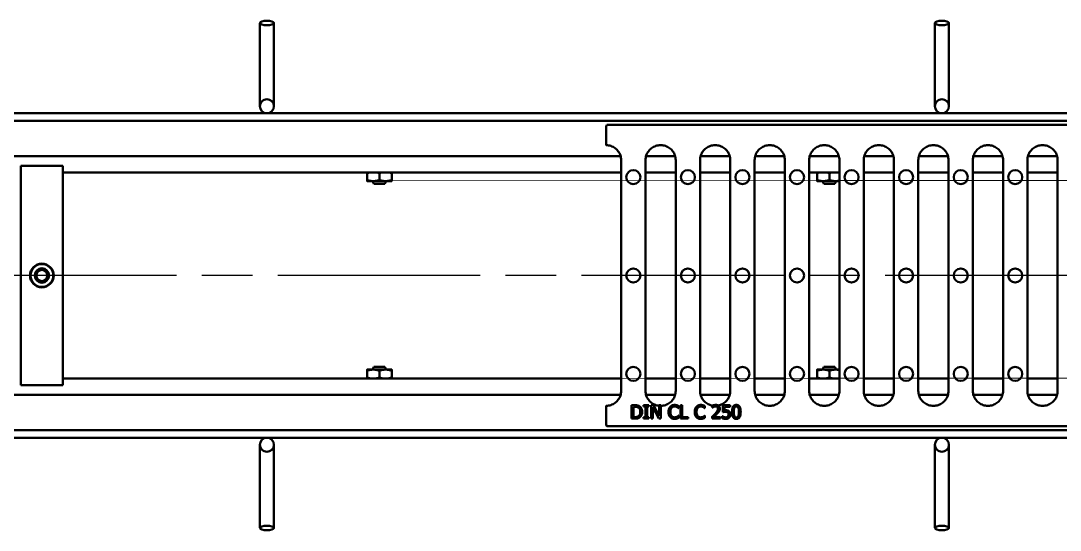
# Model space of a CAD drawing. Header units: inches. Extents: x 39 to 190, y 80 to 114.
# Drawn here: x 117.46 to 135.94, y 102.71 to 111.77 of the extents above; entities that cross this region are included whole.
import ezdxf

# ---------------------------------------------------------------- set-up
doc = ezdxf.new("R2010")
doc.units = ezdxf.units.IN
doc.header["$LTSCALE"] = 8
doc.header["$MEASUREMENT"] = 0
doc.linetypes.add('CHAIN', pattern=[0.7087, 0.4724, -0.0591, 0.1181, -0.0591])
doc.layers.add('Visible (ANSI)', color=7, linetype='Continuous', lineweight=50)

msp = doc.modelspace()

# ---------------------------------------------------------------- linework, layer by layer
at = {"linetype": 'CHAIN', "ltscale": 0.952448}
msp.add_line((190.429964, 107.239559), (64.338546, 107.239559), dxfattribs=at)
at = {"layer": 'Visible (ANSI)'}
for p, q in [((121.713386, 111.150116), (121.713386, 111.728349)), ((121.963386, 111.150116), (121.963386, 111.728349)), ((133.713386, 111.150116), (133.713386, 111.728349)), ((133.963386, 111.150116), (133.963386, 111.728349)), ((121.713386, 111.150116), (121.713386, 110.914411)), ((121.963386, 110.914411), (121.963386, 111.150116)), ((133.713386, 111.150116), (133.713386, 110.914411)), ((133.963386, 110.914411), (133.963386, 111.150116)), ((121.713386, 110.254958), (121.713386, 110.914411)), ((121.963386, 110.254958), (121.963386, 110.914411)), ((133.713386, 110.254958), (133.713386, 110.914411)), ((133.963386, 110.254958), (133.963386, 110.914411)), ((121.713386, 110.254958), (121.713386, 110.248059)), ((121.963386, 110.248059), (121.963386, 110.254958)), ((133.713386, 110.254958), (133.713386, 110.248059)), ((133.963386, 110.248059), (133.963386, 110.254958)), ((187.838386, 110.123059), (67.838386, 110.123059)), ((187.838386, 109.987059), (67.838386, 109.987059)), ((127.868386, 109.793013), (127.868386, 109.584205)), ((147.793038, 109.918013), (127.883734, 109.918013)), ((127.872326, 109.55423), (127.872069, 109.55423)), ((128.842242, 109.55423), (128.834529, 109.55423)), ((129.812242, 109.55423), (129.804529, 109.55423)), ((130.782242, 109.55423), (130.774529, 109.55423)), ((131.752242, 109.55423), (131.744529, 109.55423)), ((132.722242, 109.55423), (132.714529, 109.55423)), ((133.692242, 109.55423), (133.684529, 109.55423)), ((134.662242, 109.55423), (134.654529, 109.55423)), ((135.632242, 109.55423), (135.624529, 109.55423)), ((128.128229, 109.357059), (67.838386, 109.357059)), ((128.136704, 105.183452), (128.136704, 109.290666)), ((128.570067, 105.183452), (128.570067, 109.290666)), ((129.098229, 109.357059), (128.578543, 109.357059)), ((129.106704, 105.183452), (129.106704, 109.290666)), ((129.540067, 105.183452), (129.540067, 109.290666)), ((130.068229, 109.357059), (129.548543, 109.357059)), ((130.076704, 105.183452), (130.076704, 109.290666)), ((130.510067, 105.183452), (130.510067, 109.290666)), ((131.038229, 109.357059), (130.518543, 109.357059)), ((131.046704, 105.183452), (131.046704, 109.290666)), ((131.480067, 105.183452), (131.480067, 109.290666)), ((132.008229, 109.357059), (131.488543, 109.357059)), ((132.016704, 105.183452), (132.016704, 109.290666)), ((132.450067, 105.183452), (132.450067, 109.290666)), ((132.978229, 109.357059), (132.458543, 109.357059)), ((132.986704, 105.183452), (132.986704, 109.290666)), ((133.420067, 105.183452), (133.420067, 109.290666)), ((133.948229, 109.357059), (133.428543, 109.357059)), ((133.956704, 105.183452), (133.956704, 109.290666)), ((134.390067, 105.183452), (134.390067, 109.290666)), ((134.918229, 109.357059), (134.398543, 109.357059)), ((134.926704, 105.183452), (134.926704, 109.290666)), ((135.360067, 105.183452), (135.360067, 109.290666)), ((135.888229, 109.357059), (135.368543, 109.357059)), ((135.896704, 105.183452), (135.896704, 109.290666)), ((117.463386, 109.187059), (118.213386, 109.187059)), ((117.463386, 105.287059), (117.463386, 109.187059)), ((118.213386, 109.187059), (118.213386, 105.287059)), ((128.136704, 109.072059), (118.213386, 109.072059)), ((123.619386, 108.935619), (123.619386, 109.057499)), ((123.838386, 108.935619), (123.838386, 109.057499)), ((124.057386, 108.935619), (124.057386, 109.057499)), ((129.106704, 109.072059), (128.570067, 109.072059)), ((130.076704, 109.072059), (129.540067, 109.072059)), ((131.046704, 109.072059), (130.510067, 109.072059)), ((132.016704, 109.072059), (131.480067, 109.072059)), ((131.619386, 108.935619), (131.619386, 109.057499)), ((131.838386, 108.935619), (131.838386, 109.057499)), ((132.986704, 109.072059), (132.450067, 109.072059)), ((133.956704, 109.072059), (133.420067, 109.072059)), ((134.926704, 109.072059), (134.390067, 109.072059)), ((135.896704, 109.072059), (135.360067, 109.072059)), ((123.619386, 108.916059), (123.728886, 108.916059)), ((123.740531, 108.869559), (123.715362, 108.916059)), ((123.728886, 108.916059), (123.947886, 108.916059)), ((123.936401, 108.869559), (123.740531, 108.869559)), ((123.936401, 108.869559), (123.961569, 108.916059)), ((123.947886, 108.916059), (124.057386, 108.916059)), ((131.619386, 108.916059), (131.728886, 108.916059)), ((131.740531, 108.869559), (131.715362, 108.916059)), ((131.728886, 108.916059), (131.947886, 108.916059)), ((131.936401, 108.869559), (131.740531, 108.869559)), ((131.936401, 108.869559), (131.961569, 108.916059)), ((131.947886, 108.916059), (132.016704, 108.916059)), ((117.78789, 107.433807), (117.787468, 107.441759)), ((117.811637, 107.446293), (117.812052, 107.43847)), ((117.842843, 107.447949), (117.843258, 107.440125)), ((117.867356, 107.445997), (117.867778, 107.438046)), ((118.034023, 107.182415), (118.04112, 107.178805)), ((117.642954, 107.157678), (117.64963, 107.162019)), ((117.653521, 107.135474), (117.660089, 107.139745)), ((117.670558, 107.109276), (117.677126, 107.113548)), ((117.693244, 107.094954), (117.686569, 107.090613)), ((118.004847, 107.107501), (117.99775, 107.111111)), ((118.018793, 107.127754), (118.01181, 107.131306)), ((118.032963, 107.155607), (118.025979, 107.159159)), ((123.728886, 105.563059), (123.619386, 105.563059)), ((123.619386, 105.543499), (123.619386, 105.421619)), ((123.740531, 105.609559), (123.715362, 105.563059)), ((123.947886, 105.563059), (123.728886, 105.563059)), ((123.740531, 105.609559), (123.936401, 105.609559)), ((123.838386, 105.543499), (123.838386, 105.421619)), ((123.936401, 105.609559), (123.961569, 105.563059)), ((124.057386, 105.563059), (123.947886, 105.563059)), ((124.057386, 105.543499), (124.057386, 105.421619)), ((131.728886, 105.563059), (131.619386, 105.563059)), ((131.619386, 105.543499), (131.619386, 105.421619)), ((131.740531, 105.609559), (131.715362, 105.563059)), ((131.947886, 105.563059), (131.728886, 105.563059)), ((131.740531, 105.609559), (131.936401, 105.609559)), ((131.838386, 105.543499), (131.838386, 105.421619)), ((131.936401, 105.609559), (131.961569, 105.563059)), ((132.016704, 105.563059), (131.947886, 105.563059)), ((118.213386, 105.402059), (128.136704, 105.402059)), ((128.570067, 105.402059), (129.106704, 105.402059)), ((129.540067, 105.402059), (130.076704, 105.402059)), ((130.510067, 105.402059), (131.046704, 105.402059)), ((131.480067, 105.402059), (132.016704, 105.402059)), ((132.450067, 105.402059), (132.986704, 105.402059)), ((133.420067, 105.402059), (133.956704, 105.402059)), ((134.390067, 105.402059), (134.926704, 105.402059)), ((135.360067, 105.402059), (135.896704, 105.402059)), ((118.213386, 105.287059), (117.463386, 105.287059)), ((67.838386, 105.117059), (128.128229, 105.117059)), ((128.578543, 105.117059), (129.098229, 105.117059)), ((129.548543, 105.117059), (130.068229, 105.117059)), ((130.518543, 105.117059), (131.038229, 105.117059)), ((131.488543, 105.117059), (132.008229, 105.117059)), ((132.458543, 105.117059), (132.978229, 105.117059)), ((133.428543, 105.117059), (133.948229, 105.117059)), ((134.398543, 105.117059), (134.918229, 105.117059)), ((135.368543, 105.117059), (135.888229, 105.117059)), ((127.868386, 104.681105), (127.868386, 104.889913)), ((127.872326, 104.919888), (127.872069, 104.919888)), ((128.321821, 104.690181), (128.321821, 104.930181)), ((128.321821, 104.930181), (128.376473, 104.930181)), ((128.353717, 104.717798), (128.353717, 104.902563)), ((128.353717, 104.902563), (128.378028, 104.902563)), ((128.536343, 104.905675), (128.536343, 104.930181)), ((128.536343, 104.930181), (128.629309, 104.930181)), ((128.566878, 104.905675), (128.536343, 104.905675)), ((128.566878, 104.714686), (128.566878, 104.905675)), ((128.629309, 104.905675), (128.598774, 104.905675)), ((128.598774, 104.905675), (128.598774, 104.714686)), ((128.629309, 104.930181), (128.629309, 104.905675)), ((128.66879, 104.690181), (128.66879, 104.930181)), ((128.66879, 104.930181), (128.714106, 104.930181)), ((128.804738, 104.690181), (128.698547, 104.897117)), ((128.698547, 104.897117), (128.698547, 104.690181)), ((128.714106, 104.930181), (128.810767, 104.740164)), ((128.810767, 104.740164), (128.810767, 104.930181)), ((128.810767, 104.930181), (128.840524, 104.930181)), ((128.840524, 104.930181), (128.840524, 104.690181)), ((128.840524, 104.919888), (128.842242, 104.919888)), ((129.160654, 104.875724), (129.158126, 104.875724)), ((129.160654, 104.914233), (129.160654, 104.875724)), ((129.190411, 104.690181), (129.190411, 104.930181)), ((129.190411, 104.930181), (129.222307, 104.930181)), ((129.222307, 104.930181), (129.222307, 104.718576)), ((129.626067, 104.875724), (129.623539, 104.875724)), ((129.626067, 104.914233), (129.626067, 104.875724)), ((129.757153, 104.886615), (129.757153, 104.920845)), ((129.758904, 104.886615), (129.757153, 104.886615)), ((129.944641, 104.806485), (129.944641, 104.930181)), ((129.944641, 104.930181), (130.07631, 104.930181)), ((130.07631, 104.90198), (129.975565, 104.90198)), ((129.975565, 104.90198), (129.975565, 104.837993)), ((130.07631, 104.930181), (130.07631, 104.90198)), ((130.774529, 104.919888), (130.782242, 104.919888)), ((131.744529, 104.919888), (131.752242, 104.919888)), ((132.714529, 104.919888), (132.722242, 104.919888)), ((133.684529, 104.919888), (133.692242, 104.919888)), ((134.654529, 104.919888), (134.662242, 104.919888)), ((135.624529, 104.919888), (135.632242, 104.919888)), ((128.377056, 104.690181), (128.321821, 104.690181)), ((128.378028, 104.717798), (128.353717, 104.717798)), ((128.536343, 104.690181), (128.536343, 104.714686)), ((128.536343, 104.714686), (128.566878, 104.714686)), ((128.629309, 104.690181), (128.536343, 104.690181)), ((128.598774, 104.714686), (128.629309, 104.714686)), ((128.629309, 104.714686), (128.629309, 104.690181)), ((128.698547, 104.690181), (128.66879, 104.690181)), ((128.840524, 104.690181), (128.804738, 104.690181)), ((129.15832, 104.744638), (129.160654, 104.744638)), ((129.160654, 104.744638), (129.160654, 104.706518)), ((129.329471, 104.690181), (129.190411, 104.690181)), ((129.222307, 104.718576), (129.329471, 104.718576)), ((129.329471, 104.718576), (129.329471, 104.690181)), ((129.623733, 104.744638), (129.626067, 104.744638)), ((129.626067, 104.744638), (129.626067, 104.706518)), ((129.752097, 104.690181), (129.752097, 104.724216)), ((129.900103, 104.690181), (129.752097, 104.690181)), ((129.782242, 104.717993), (129.900103, 104.717993)), ((129.900103, 104.717993), (129.900103, 104.690181)), ((129.934722, 104.698738), (129.934722, 104.732774)), ((129.934722, 104.732774), (129.937056, 104.732774)), ((67.838386, 104.487059), (187.838386, 104.487059)), ((127.883734, 104.556105), (147.793038, 104.556105)), ((67.838386, 104.351059), (187.838386, 104.351059)), ((121.713386, 104.226059), (121.713386, 104.21916)), ((121.963386, 104.21916), (121.963386, 104.226059)), ((133.713386, 104.226059), (133.713386, 104.21916)), ((133.963386, 104.21916), (133.963386, 104.226059)), ((121.713386, 104.21916), (121.713386, 103.559706)), ((121.963386, 104.21916), (121.963386, 103.559706)), ((133.713386, 104.21916), (133.713386, 103.559706)), ((133.963386, 104.21916), (133.963386, 103.559706)), ((121.713386, 103.559706), (121.713386, 103.324002)), ((121.963386, 103.324002), (121.963386, 103.559706)), ((133.713386, 103.559706), (133.713386, 103.324002)), ((133.963386, 103.324002), (133.963386, 103.559706)), ((121.713386, 103.324002), (121.713386, 102.745769)), ((121.963386, 103.324002), (121.963386, 102.745769)), ((133.713386, 103.324002), (133.713386, 102.745769)), ((133.963386, 103.324002), (133.963386, 102.745769))]:
    msp.add_line(p, q, dxfattribs=at)
for centre, radius in [((121.838386, 110.248059), 0.125), ((133.838386, 110.248059), 0.125), ((128.353372, 108.987059), 0.125), ((129.323372, 108.987059), 0.125), ((130.293372, 108.987059), 0.125), ((131.263372, 108.987059), 0.125), ((132.233372, 108.987059), 0.125), ((133.203372, 108.987059), 0.125), ((134.173372, 108.987059), 0.125), ((135.143372, 108.987059), 0.125), ((117.838386, 107.237059), 0.210938), ((117.838386, 107.237059), 0.203125), ((117.838386, 107.237059), 0.128), ((117.838386, 107.237059), 0.098), ((128.353372, 107.237059), 0.125), ((129.323372, 107.237059), 0.125), ((130.293372, 107.237059), 0.125), ((131.263372, 107.237059), 0.125), ((132.233372, 107.237059), 0.125), ((133.203372, 107.237059), 0.125), ((134.173372, 107.237059), 0.125), ((135.143372, 107.237059), 0.125), ((128.353372, 105.487059), 0.125), ((129.323372, 105.487059), 0.125), ((130.293372, 105.487059), 0.125), ((131.263372, 105.487059), 0.125), ((132.233372, 105.487059), 0.125), ((133.203372, 105.487059), 0.125), ((134.173372, 105.487059), 0.125), ((135.143372, 105.487059), 0.125), ((121.838386, 104.226059), 0.125), ((133.838386, 104.226059), 0.125)]:
    msp.add_circle(centre, radius, dxfattribs=at)
for centre, major_axis in [((121.838386, 111.728349), (0.125, 0)), ((133.838386, 111.728349), (0.125, 0)), ((121.838386, 102.745769), (-0.125, 0)), ((133.838386, 102.745769), (-0.125, 0))]:
    msp.add_ellipse(centre, major_axis=major_axis, ratio=0.321439465, dxfattribs=at)
for centre, major_axis, start_param, end_param in [((127.883734, 109.793013), (0, -0.125), 3.141592654, 4.71238898), ((127.883734, 104.681105), (0, 0.125), 1.570796327, 3.141592654)]:
    msp.add_ellipse(centre, major_axis=major_axis, ratio=0.122784561, start_param=start_param, end_param=end_param, dxfattribs=at)
for points, knots in [([(127.868386, 109.584205), (127.868386, 109.580326), (127.868478, 109.576486), (127.868837, 109.569299), (127.869101, 109.566025), (127.869769, 109.56046), (127.870168, 109.558232), (127.870877, 109.55574), (127.87116, 109.555058), (127.871654, 109.554372), (127.871862, 109.55423), (127.872069, 109.55423)], [0, 0, 0, 0, 0.029557022, 0.029557022, 0.0591936812, 0.0591936812, 0.0890732257, 0.0890732257, 0.1074131923, 0.1074131923, 0.1204091771, 0.1204091771, 0.1204091771, 0.1204091771]), ([(128.136704, 109.290666), (128.136704, 109.304506), (128.135617, 109.318336), (128.131296, 109.345638), (128.128062, 109.359111), (128.119527, 109.385371), (128.114226, 109.398159), (128.101687, 109.422741), (128.094449, 109.434535), (128.07821, 109.456842), (128.069209, 109.467355), (128.049664, 109.486847), (128.03912, 109.495825), (128.016742, 109.512027), (128.004909, 109.51925), (127.980241, 109.531767), (127.967406, 109.53706), (127.941046, 109.545584), (127.927521, 109.548815), (127.900109, 109.553136), (127.886223, 109.554226), (127.872326, 109.55423)], [-0.583421979, -0.583421979, -0.583421979, -0.583421979, -0.427103114, -0.427103114, -0.27078425, -0.27078425, -0.114465385, -0.114465385, 0.04185348, 0.04185348, 0.198172344, 0.198172344, 0.354491209, 0.354491209, 0.510810073, 0.510810073, 0.667128938, 0.667128938, 0.823447802, 0.823447802, 0.979766667, 0.979766667, 0.979766667, 0.979766667]), ([(128.834529, 109.55423), (128.820629, 109.55423), (128.80674, 109.553144), (128.779322, 109.54883), (128.765793, 109.545602), (128.739425, 109.537083), (128.726587, 109.531792), (128.701911, 109.519278), (128.690074, 109.512056), (128.667688, 109.495855), (128.65714, 109.486877), (128.637588, 109.467385), (128.628585, 109.45687), (128.612339, 109.434561), (128.605098, 109.422765), (128.592554, 109.39818), (128.587251, 109.385389), (128.578713, 109.359124), (128.575478, 109.345649), (128.571155, 109.318342), (128.570067, 109.304509), (128.570067, 109.290666)], [-0.980082746, -0.980082746, -0.980082746, -0.980082746, -0.823732274, -0.823732274, -0.667381801, -0.667381801, -0.511031329, -0.511031329, -0.354680856, -0.354680856, -0.198330384, -0.198330384, -0.041979911, -0.041979911, 0.114370561, 0.114370561, 0.270721034, 0.270721034, 0.427071506, 0.427071506, 0.583421979, 0.583421979, 0.583421979, 0.583421979]), ([(129.106704, 109.290666), (129.106704, 109.304509), (129.105616, 109.318342), (129.101293, 109.345649), (129.098058, 109.359124), (129.08952, 109.385389), (129.084217, 109.39818), (129.071673, 109.422765), (129.064432, 109.434561), (129.048187, 109.45687), (129.039183, 109.467385), (129.019631, 109.486877), (129.009083, 109.495855), (128.986698, 109.512056), (128.974861, 109.519278), (128.950185, 109.531792), (128.937346, 109.537083), (128.910978, 109.545602), (128.897449, 109.54883), (128.870031, 109.553144), (128.856142, 109.55423), (128.842242, 109.55423)], [-0.583421979, -0.583421979, -0.583421979, -0.583421979, -0.427071506, -0.427071506, -0.270721034, -0.270721034, -0.114370561, -0.114370561, 0.041979911, 0.041979911, 0.198330384, 0.198330384, 0.354680856, 0.354680856, 0.511031329, 0.511031329, 0.667381801, 0.667381801, 0.823732274, 0.823732274, 0.980082746, 0.980082746, 0.980082746, 0.980082746]), ([(129.804529, 109.55423), (129.790629, 109.55423), (129.77674, 109.553144), (129.749322, 109.54883), (129.735793, 109.545602), (129.709425, 109.537083), (129.696587, 109.531792), (129.671911, 109.519278), (129.660074, 109.512056), (129.637688, 109.495855), (129.62714, 109.486877), (129.607588, 109.467385), (129.598585, 109.45687), (129.582339, 109.434561), (129.575098, 109.422765), (129.562554, 109.39818), (129.557251, 109.385389), (129.548713, 109.359124), (129.545478, 109.345649), (129.541155, 109.318342), (129.540067, 109.304509), (129.540067, 109.290666)], [-0.980082746, -0.980082746, -0.980082746, -0.980082746, -0.823732274, -0.823732274, -0.667381801, -0.667381801, -0.511031329, -0.511031329, -0.354680856, -0.354680856, -0.198330384, -0.198330384, -0.041979911, -0.041979911, 0.114370561, 0.114370561, 0.270721034, 0.270721034, 0.427071506, 0.427071506, 0.583421979, 0.583421979, 0.583421979, 0.583421979]), ([(130.076704, 109.290666), (130.076704, 109.304509), (130.075616, 109.318342), (130.071293, 109.345649), (130.068058, 109.359124), (130.05952, 109.385389), (130.054217, 109.39818), (130.041673, 109.422765), (130.034432, 109.434561), (130.018187, 109.45687), (130.009183, 109.467385), (129.989631, 109.486877), (129.979083, 109.495855), (129.956698, 109.512056), (129.944861, 109.519278), (129.920185, 109.531792), (129.907346, 109.537083), (129.880978, 109.545602), (129.867449, 109.54883), (129.840031, 109.553144), (129.826142, 109.55423), (129.812242, 109.55423)], [-0.583421979, -0.583421979, -0.583421979, -0.583421979, -0.427071506, -0.427071506, -0.270721034, -0.270721034, -0.114370561, -0.114370561, 0.041979911, 0.041979911, 0.198330384, 0.198330384, 0.354680856, 0.354680856, 0.511031329, 0.511031329, 0.667381801, 0.667381801, 0.823732274, 0.823732274, 0.980082746, 0.980082746, 0.980082746, 0.980082746]), ([(130.774529, 109.55423), (130.760629, 109.55423), (130.74674, 109.553144), (130.719322, 109.54883), (130.705793, 109.545602), (130.679425, 109.537083), (130.666587, 109.531792), (130.641911, 109.519278), (130.630074, 109.512056), (130.607688, 109.495855), (130.59714, 109.486877), (130.577588, 109.467385), (130.568585, 109.45687), (130.552339, 109.434561), (130.545098, 109.422765), (130.532554, 109.39818), (130.527251, 109.385389), (130.518713, 109.359124), (130.515478, 109.345649), (130.511155, 109.318342), (130.510067, 109.304509), (130.510067, 109.290666)], [-0.980082746, -0.980082746, -0.980082746, -0.980082746, -0.823732274, -0.823732274, -0.667381801, -0.667381801, -0.511031329, -0.511031329, -0.354680856, -0.354680856, -0.198330384, -0.198330384, -0.041979911, -0.041979911, 0.114370561, 0.114370561, 0.270721034, 0.270721034, 0.427071506, 0.427071506, 0.583421979, 0.583421979, 0.583421979, 0.583421979]), ([(131.046704, 109.290666), (131.046704, 109.304509), (131.045616, 109.318342), (131.041293, 109.345649), (131.038058, 109.359124), (131.02952, 109.385389), (131.024217, 109.39818), (131.011673, 109.422765), (131.004432, 109.434561), (130.988187, 109.45687), (130.979183, 109.467385), (130.959631, 109.486877), (130.949083, 109.495855), (130.926698, 109.512056), (130.914861, 109.519278), (130.890185, 109.531792), (130.877346, 109.537083), (130.850978, 109.545602), (130.837449, 109.54883), (130.810031, 109.553144), (130.796142, 109.55423), (130.782242, 109.55423)], [-0.583421979, -0.583421979, -0.583421979, -0.583421979, -0.427071506, -0.427071506, -0.270721034, -0.270721034, -0.114370561, -0.114370561, 0.041979911, 0.041979911, 0.198330384, 0.198330384, 0.354680856, 0.354680856, 0.511031329, 0.511031329, 0.667381801, 0.667381801, 0.823732274, 0.823732274, 0.980082746, 0.980082746, 0.980082746, 0.980082746]), ([(131.744529, 109.55423), (131.730629, 109.55423), (131.71674, 109.553144), (131.689322, 109.54883), (131.675793, 109.545602), (131.649425, 109.537083), (131.636587, 109.531792), (131.611911, 109.519278), (131.600074, 109.512056), (131.577688, 109.495855), (131.56714, 109.486877), (131.547588, 109.467385), (131.538585, 109.45687), (131.522339, 109.434561), (131.515098, 109.422765), (131.502554, 109.39818), (131.497251, 109.385389), (131.488713, 109.359124), (131.485478, 109.345649), (131.481155, 109.318342), (131.480067, 109.304509), (131.480067, 109.290666)], [-0.980082746, -0.980082746, -0.980082746, -0.980082746, -0.823732274, -0.823732274, -0.667381801, -0.667381801, -0.511031329, -0.511031329, -0.354680856, -0.354680856, -0.198330384, -0.198330384, -0.041979911, -0.041979911, 0.114370561, 0.114370561, 0.270721034, 0.270721034, 0.427071506, 0.427071506, 0.583421979, 0.583421979, 0.583421979, 0.583421979]), ([(132.016704, 109.290666), (132.016704, 109.304509), (132.015616, 109.318342), (132.011293, 109.345649), (132.008058, 109.359124), (131.99952, 109.385389), (131.994217, 109.39818), (131.981673, 109.422765), (131.974432, 109.434561), (131.958187, 109.45687), (131.949183, 109.467385), (131.929631, 109.486877), (131.919083, 109.495855), (131.896698, 109.512056), (131.884861, 109.519278), (131.860185, 109.531792), (131.847346, 109.537083), (131.820978, 109.545602), (131.807449, 109.54883), (131.780031, 109.553144), (131.766142, 109.55423), (131.752242, 109.55423)], [-0.583421979, -0.583421979, -0.583421979, -0.583421979, -0.427071506, -0.427071506, -0.270721034, -0.270721034, -0.114370561, -0.114370561, 0.041979911, 0.041979911, 0.198330384, 0.198330384, 0.354680856, 0.354680856, 0.511031329, 0.511031329, 0.667381801, 0.667381801, 0.823732274, 0.823732274, 0.980082746, 0.980082746, 0.980082746, 0.980082746]), ([(132.714529, 109.55423), (132.700629, 109.55423), (132.68674, 109.553144), (132.659322, 109.54883), (132.645793, 109.545602), (132.619425, 109.537083), (132.606587, 109.531792), (132.581911, 109.519278), (132.570074, 109.512056), (132.547688, 109.495855), (132.53714, 109.486877), (132.517588, 109.467385), (132.508585, 109.45687), (132.492339, 109.434561), (132.485098, 109.422765), (132.472554, 109.39818), (132.467251, 109.385389), (132.458713, 109.359124), (132.455478, 109.345649), (132.451155, 109.318342), (132.450067, 109.304509), (132.450067, 109.290666)], [-0.980082746, -0.980082746, -0.980082746, -0.980082746, -0.823732274, -0.823732274, -0.667381801, -0.667381801, -0.511031329, -0.511031329, -0.354680856, -0.354680856, -0.198330384, -0.198330384, -0.041979911, -0.041979911, 0.114370561, 0.114370561, 0.270721034, 0.270721034, 0.427071506, 0.427071506, 0.583421979, 0.583421979, 0.583421979, 0.583421979]), ([(132.986704, 109.290666), (132.986704, 109.304509), (132.985616, 109.318342), (132.981293, 109.345649), (132.978058, 109.359124), (132.96952, 109.385389), (132.964217, 109.39818), (132.951673, 109.422765), (132.944432, 109.434561), (132.928187, 109.45687), (132.919183, 109.467385), (132.899631, 109.486877), (132.889083, 109.495855), (132.866698, 109.512056), (132.854861, 109.519278), (132.830185, 109.531792), (132.817346, 109.537083), (132.790978, 109.545602), (132.777449, 109.54883), (132.750031, 109.553144), (132.736142, 109.55423), (132.722242, 109.55423)], [-0.583421979, -0.583421979, -0.583421979, -0.583421979, -0.427071506, -0.427071506, -0.270721034, -0.270721034, -0.114370561, -0.114370561, 0.041979911, 0.041979911, 0.198330384, 0.198330384, 0.354680856, 0.354680856, 0.511031329, 0.511031329, 0.667381801, 0.667381801, 0.823732274, 0.823732274, 0.980082746, 0.980082746, 0.980082746, 0.980082746]), ([(133.684529, 109.55423), (133.670629, 109.55423), (133.65674, 109.553144), (133.629322, 109.54883), (133.615793, 109.545602), (133.589425, 109.537083), (133.576587, 109.531792), (133.551911, 109.519278), (133.540074, 109.512056), (133.517688, 109.495855), (133.50714, 109.486877), (133.487588, 109.467385), (133.478585, 109.45687), (133.462339, 109.434561), (133.455098, 109.422765), (133.442554, 109.39818), (133.437251, 109.385389), (133.428713, 109.359124), (133.425478, 109.345649), (133.421155, 109.318342), (133.420067, 109.304509), (133.420067, 109.290666)], [-0.980082746, -0.980082746, -0.980082746, -0.980082746, -0.823732274, -0.823732274, -0.667381801, -0.667381801, -0.511031329, -0.511031329, -0.354680856, -0.354680856, -0.198330384, -0.198330384, -0.041979911, -0.041979911, 0.114370561, 0.114370561, 0.270721034, 0.270721034, 0.427071506, 0.427071506, 0.583421979, 0.583421979, 0.583421979, 0.583421979]), ([(133.956704, 109.290666), (133.956704, 109.304509), (133.955616, 109.318342), (133.951293, 109.345649), (133.948058, 109.359124), (133.93952, 109.385389), (133.934217, 109.39818), (133.921673, 109.422765), (133.914432, 109.434561), (133.898187, 109.45687), (133.889183, 109.467385), (133.869631, 109.486877), (133.859083, 109.495855), (133.836698, 109.512056), (133.824861, 109.519278), (133.800185, 109.531792), (133.787346, 109.537083), (133.760978, 109.545602), (133.747449, 109.54883), (133.720031, 109.553144), (133.706142, 109.55423), (133.692242, 109.55423)], [-0.583421979, -0.583421979, -0.583421979, -0.583421979, -0.427071506, -0.427071506, -0.270721034, -0.270721034, -0.114370561, -0.114370561, 0.041979911, 0.041979911, 0.198330384, 0.198330384, 0.354680856, 0.354680856, 0.511031329, 0.511031329, 0.667381801, 0.667381801, 0.823732274, 0.823732274, 0.980082746, 0.980082746, 0.980082746, 0.980082746]), ([(134.654529, 109.55423), (134.640629, 109.55423), (134.62674, 109.553144), (134.599322, 109.54883), (134.585793, 109.545602), (134.559425, 109.537083), (134.546587, 109.531792), (134.521911, 109.519278), (134.510074, 109.512056), (134.487688, 109.495855), (134.47714, 109.486877), (134.457588, 109.467385), (134.448585, 109.45687), (134.432339, 109.434561), (134.425098, 109.422765), (134.412554, 109.39818), (134.407251, 109.385389), (134.398713, 109.359124), (134.395478, 109.345649), (134.391155, 109.318342), (134.390067, 109.304509), (134.390067, 109.290666)], [-0.980082746, -0.980082746, -0.980082746, -0.980082746, -0.823732274, -0.823732274, -0.667381801, -0.667381801, -0.511031329, -0.511031329, -0.354680856, -0.354680856, -0.198330384, -0.198330384, -0.041979911, -0.041979911, 0.114370561, 0.114370561, 0.270721034, 0.270721034, 0.427071506, 0.427071506, 0.583421979, 0.583421979, 0.583421979, 0.583421979]), ([(134.926704, 109.290666), (134.926704, 109.304509), (134.925616, 109.318342), (134.921293, 109.345649), (134.918058, 109.359124), (134.90952, 109.385389), (134.904217, 109.39818), (134.891673, 109.422765), (134.884432, 109.434561), (134.868187, 109.45687), (134.859183, 109.467385), (134.839631, 109.486877), (134.829083, 109.495855), (134.806698, 109.512056), (134.794861, 109.519278), (134.770185, 109.531792), (134.757346, 109.537083), (134.730978, 109.545602), (134.717449, 109.54883), (134.690031, 109.553144), (134.676142, 109.55423), (134.662242, 109.55423)], [-0.583421979, -0.583421979, -0.583421979, -0.583421979, -0.427071506, -0.427071506, -0.270721034, -0.270721034, -0.114370561, -0.114370561, 0.041979911, 0.041979911, 0.198330384, 0.198330384, 0.354680856, 0.354680856, 0.511031329, 0.511031329, 0.667381801, 0.667381801, 0.823732274, 0.823732274, 0.980082746, 0.980082746, 0.980082746, 0.980082746]), ([(135.624529, 109.55423), (135.610629, 109.55423), (135.59674, 109.553144), (135.569322, 109.54883), (135.555793, 109.545602), (135.529425, 109.537083), (135.516587, 109.531792), (135.491911, 109.519278), (135.480074, 109.512056), (135.457688, 109.495855), (135.44714, 109.486877), (135.427588, 109.467385), (135.418585, 109.45687), (135.402339, 109.434561), (135.395098, 109.422765), (135.382554, 109.39818), (135.377251, 109.385389), (135.368713, 109.359124), (135.365478, 109.345649), (135.361155, 109.318342), (135.360067, 109.304509), (135.360067, 109.290666)], [-0.980082746, -0.980082746, -0.980082746, -0.980082746, -0.823732274, -0.823732274, -0.667381801, -0.667381801, -0.511031329, -0.511031329, -0.354680856, -0.354680856, -0.198330384, -0.198330384, -0.041979911, -0.041979911, 0.114370561, 0.114370561, 0.270721034, 0.270721034, 0.427071506, 0.427071506, 0.583421979, 0.583421979, 0.583421979, 0.583421979]), ([(135.896704, 109.290666), (135.896704, 109.304509), (135.895616, 109.318342), (135.891293, 109.345649), (135.888058, 109.359124), (135.87952, 109.385389), (135.874217, 109.39818), (135.861673, 109.422765), (135.854432, 109.434561), (135.838187, 109.45687), (135.829183, 109.467385), (135.809631, 109.486877), (135.799083, 109.495855), (135.776698, 109.512056), (135.764861, 109.519278), (135.740185, 109.531792), (135.727346, 109.537083), (135.700978, 109.545602), (135.687449, 109.54883), (135.660031, 109.553144), (135.646142, 109.55423), (135.632242, 109.55423)], [-0.583421979, -0.583421979, -0.583421979, -0.583421979, -0.427071506, -0.427071506, -0.270721034, -0.270721034, -0.114370561, -0.114370561, 0.041979911, 0.041979911, 0.198330384, 0.198330384, 0.354680856, 0.354680856, 0.511031329, 0.511031329, 0.667381801, 0.667381801, 0.823732274, 0.823732274, 0.980082746, 0.980082746, 0.980082746, 0.980082746]), ([(128.136704, 105.183452), (128.136704, 105.169611), (128.135617, 105.155782), (128.131296, 105.128479), (128.128062, 105.115007), (128.119527, 105.088747), (128.114226, 105.075959), (128.101687, 105.051377), (128.094449, 105.039583), (128.07821, 105.017276), (128.069209, 105.006762), (128.049664, 104.987271), (128.03912, 104.978293), (128.016742, 104.962091), (128.004909, 104.954867), (127.980241, 104.942351), (127.967406, 104.937058), (127.941046, 104.928534), (127.927521, 104.925303), (127.900109, 104.920982), (127.886223, 104.919892), (127.872326, 104.919888)], [-0.583421979, -0.583421979, -0.583421979, -0.583421979, -0.427103114, -0.427103114, -0.27078425, -0.27078425, -0.114465385, -0.114465385, 0.04185348, 0.04185348, 0.198172344, 0.198172344, 0.354491209, 0.354491209, 0.510810073, 0.510810073, 0.667128938, 0.667128938, 0.823447802, 0.823447802, 0.979766667, 0.979766667, 0.979766667, 0.979766667]), ([(128.810767, 104.920946), (128.804831, 104.921476), (128.798915, 104.922205), (128.779322, 104.925287), (128.765793, 104.928516), (128.739425, 104.937035), (128.726587, 104.942326), (128.701911, 104.954839), (128.690074, 104.962062), (128.667688, 104.978263), (128.65714, 104.987241), (128.637588, 105.006733), (128.628585, 105.017247), (128.612339, 105.039557), (128.605098, 105.051352), (128.592554, 105.075938), (128.587251, 105.088728), (128.578713, 105.114994), (128.575478, 105.128468), (128.571155, 105.155776), (128.570067, 105.169609), (128.570067, 105.183452)], [-0.890831818, -0.890831818, -0.890831818, -0.890831818, -0.823732274, -0.823732274, -0.667381801, -0.667381801, -0.511031329, -0.511031329, -0.354680856, -0.354680856, -0.198330384, -0.198330384, -0.041979911, -0.041979911, 0.114370561, 0.114370561, 0.270721034, 0.270721034, 0.427071506, 0.427071506, 0.583421979, 0.583421979, 0.583421979, 0.583421979]), ([(129.106704, 105.183452), (129.106704, 105.169609), (129.105616, 105.155776), (129.101293, 105.128468), (129.098058, 105.114994), (129.08952, 105.088728), (129.084217, 105.075938), (129.071673, 105.051352), (129.064432, 105.039557), (129.048187, 105.017247), (129.039183, 105.006733), (129.019631, 104.987241), (129.009083, 104.978263), (128.986698, 104.962062), (128.974861, 104.954839), (128.950185, 104.942326), (128.937346, 104.937035), (128.910978, 104.928516), (128.897449, 104.925287), (128.870031, 104.920973), (128.856142, 104.919888), (128.842242, 104.919888)], [-0.583421979, -0.583421979, -0.583421979, -0.583421979, -0.427071506, -0.427071506, -0.270721034, -0.270721034, -0.114370561, -0.114370561, 0.041979911, 0.041979911, 0.198330384, 0.198330384, 0.354680856, 0.354680856, 0.511031329, 0.511031329, 0.667381801, 0.667381801, 0.823732274, 0.823732274, 0.980082746, 0.980082746, 0.980082746, 0.980082746]), ([(129.762477, 104.923218), (129.748958, 104.925375), (129.735616, 104.928573), (129.709425, 104.937035), (129.696587, 104.942326), (129.671911, 104.954839), (129.660074, 104.962062), (129.637688, 104.978263), (129.62714, 104.987241), (129.607588, 105.006733), (129.598585, 105.017247), (129.582339, 105.039557), (129.575098, 105.051352), (129.562554, 105.075938), (129.557251, 105.088728), (129.548713, 105.114994), (129.545478, 105.128468), (129.541155, 105.155776), (129.540067, 105.169609), (129.540067, 105.183452)], [-0.821626147, -0.821626147, -0.821626147, -0.821626147, -0.667381801, -0.667381801, -0.511031329, -0.511031329, -0.354680856, -0.354680856, -0.198330384, -0.198330384, -0.041979911, -0.041979911, 0.114370561, 0.114370561, 0.270721034, 0.270721034, 0.427071506, 0.427071506, 0.583421979, 0.583421979, 0.583421979, 0.583421979]), ([(130.076704, 105.183452), (130.076704, 105.169609), (130.075616, 105.155776), (130.071293, 105.128468), (130.068058, 105.114994), (130.05952, 105.088728), (130.054217, 105.075938), (130.041673, 105.051352), (130.034432, 105.039557), (130.018187, 105.017247), (130.009183, 105.006733), (129.989631, 104.987241), (129.979083, 104.978263), (129.956698, 104.962062), (129.944861, 104.954839), (129.920185, 104.942326), (129.907346, 104.937035), (129.883614, 104.929367), (129.872845, 104.926619), (129.861939, 104.924552)], [-0.583421979, -0.583421979, -0.583421979, -0.583421979, -0.427071506, -0.427071506, -0.270721034, -0.270721034, -0.114370561, -0.114370561, 0.041979911, 0.041979911, 0.198330384, 0.198330384, 0.354680856, 0.354680856, 0.511031329, 0.511031329, 0.667381801, 0.667381801, 0.792475209, 0.792475209, 0.792475209, 0.792475209]), ([(130.774529, 104.919888), (130.760629, 104.919888), (130.74674, 104.920973), (130.719322, 104.925287), (130.705793, 104.928516), (130.679425, 104.937035), (130.666587, 104.942326), (130.641911, 104.954839), (130.630074, 104.962062), (130.607688, 104.978263), (130.59714, 104.987241), (130.577588, 105.006733), (130.568585, 105.017247), (130.552339, 105.039557), (130.545098, 105.051352), (130.532554, 105.075938), (130.527251, 105.088728), (130.518713, 105.114994), (130.515478, 105.128468), (130.511155, 105.155776), (130.510067, 105.169609), (130.510067, 105.183452)], [-0.980082746, -0.980082746, -0.980082746, -0.980082746, -0.823732274, -0.823732274, -0.667381801, -0.667381801, -0.511031329, -0.511031329, -0.354680856, -0.354680856, -0.198330384, -0.198330384, -0.041979911, -0.041979911, 0.114370561, 0.114370561, 0.270721034, 0.270721034, 0.427071506, 0.427071506, 0.583421979, 0.583421979, 0.583421979, 0.583421979]), ([(131.046704, 105.183452), (131.046704, 105.169609), (131.045616, 105.155776), (131.041293, 105.128468), (131.038058, 105.114994), (131.02952, 105.088728), (131.024217, 105.075938), (131.011673, 105.051352), (131.004432, 105.039557), (130.988187, 105.017247), (130.979183, 105.006733), (130.959631, 104.987241), (130.949083, 104.978263), (130.926698, 104.962062), (130.914861, 104.954839), (130.890185, 104.942326), (130.877346, 104.937035), (130.850978, 104.928516), (130.837449, 104.925287), (130.810031, 104.920973), (130.796142, 104.919888), (130.782242, 104.919888)], [-0.583421979, -0.583421979, -0.583421979, -0.583421979, -0.427071506, -0.427071506, -0.270721034, -0.270721034, -0.114370561, -0.114370561, 0.041979911, 0.041979911, 0.198330384, 0.198330384, 0.354680856, 0.354680856, 0.511031329, 0.511031329, 0.667381801, 0.667381801, 0.823732274, 0.823732274, 0.980082746, 0.980082746, 0.980082746, 0.980082746]), ([(131.744529, 104.919888), (131.730629, 104.919888), (131.71674, 104.920973), (131.689322, 104.925287), (131.675793, 104.928516), (131.649425, 104.937035), (131.636587, 104.942326), (131.611911, 104.954839), (131.600074, 104.962062), (131.577688, 104.978263), (131.56714, 104.987241), (131.547588, 105.006733), (131.538585, 105.017247), (131.522339, 105.039557), (131.515098, 105.051352), (131.502554, 105.075938), (131.497251, 105.088728), (131.488713, 105.114994), (131.485478, 105.128468), (131.481155, 105.155776), (131.480067, 105.169609), (131.480067, 105.183452)], [-0.980082746, -0.980082746, -0.980082746, -0.980082746, -0.823732274, -0.823732274, -0.667381801, -0.667381801, -0.511031329, -0.511031329, -0.354680856, -0.354680856, -0.198330384, -0.198330384, -0.041979911, -0.041979911, 0.114370561, 0.114370561, 0.270721034, 0.270721034, 0.427071506, 0.427071506, 0.583421979, 0.583421979, 0.583421979, 0.583421979]), ([(132.016704, 105.183452), (132.016704, 105.169609), (132.015616, 105.155776), (132.011293, 105.128468), (132.008058, 105.114994), (131.99952, 105.088728), (131.994217, 105.075938), (131.981673, 105.051352), (131.974432, 105.039557), (131.958187, 105.017247), (131.949183, 105.006733), (131.929631, 104.987241), (131.919083, 104.978263), (131.896698, 104.962062), (131.884861, 104.954839), (131.860185, 104.942326), (131.847346, 104.937035), (131.820978, 104.928516), (131.807449, 104.925287), (131.780031, 104.920973), (131.766142, 104.919888), (131.752242, 104.919888)], [-0.583421979, -0.583421979, -0.583421979, -0.583421979, -0.427071506, -0.427071506, -0.270721034, -0.270721034, -0.114370561, -0.114370561, 0.041979911, 0.041979911, 0.198330384, 0.198330384, 0.354680856, 0.354680856, 0.511031329, 0.511031329, 0.667381801, 0.667381801, 0.823732274, 0.823732274, 0.980082746, 0.980082746, 0.980082746, 0.980082746]), ([(132.714529, 104.919888), (132.700629, 104.919888), (132.68674, 104.920973), (132.659322, 104.925287), (132.645793, 104.928516), (132.619425, 104.937035), (132.606587, 104.942326), (132.581911, 104.954839), (132.570074, 104.962062), (132.547688, 104.978263), (132.53714, 104.987241), (132.517588, 105.006733), (132.508585, 105.017247), (132.492339, 105.039557), (132.485098, 105.051352), (132.472554, 105.075938), (132.467251, 105.088728), (132.458713, 105.114994), (132.455478, 105.128468), (132.451155, 105.155776), (132.450067, 105.169609), (132.450067, 105.183452)], [-0.980082746, -0.980082746, -0.980082746, -0.980082746, -0.823732274, -0.823732274, -0.667381801, -0.667381801, -0.511031329, -0.511031329, -0.354680856, -0.354680856, -0.198330384, -0.198330384, -0.041979911, -0.041979911, 0.114370561, 0.114370561, 0.270721034, 0.270721034, 0.427071506, 0.427071506, 0.583421979, 0.583421979, 0.583421979, 0.583421979]), ([(132.986704, 105.183452), (132.986704, 105.169609), (132.985616, 105.155776), (132.981293, 105.128468), (132.978058, 105.114994), (132.96952, 105.088728), (132.964217, 105.075938), (132.951673, 105.051352), (132.944432, 105.039557), (132.928187, 105.017247), (132.919183, 105.006733), (132.899631, 104.987241), (132.889083, 104.978263), (132.866698, 104.962062), (132.854861, 104.954839), (132.830185, 104.942326), (132.817346, 104.937035), (132.790978, 104.928516), (132.777449, 104.925287), (132.750031, 104.920973), (132.736142, 104.919888), (132.722242, 104.919888)], [-0.583421979, -0.583421979, -0.583421979, -0.583421979, -0.427071506, -0.427071506, -0.270721034, -0.270721034, -0.114370561, -0.114370561, 0.041979911, 0.041979911, 0.198330384, 0.198330384, 0.354680856, 0.354680856, 0.511031329, 0.511031329, 0.667381801, 0.667381801, 0.823732274, 0.823732274, 0.980082746, 0.980082746, 0.980082746, 0.980082746]), ([(133.684529, 104.919888), (133.670629, 104.919888), (133.65674, 104.920973), (133.629322, 104.925287), (133.615793, 104.928516), (133.589425, 104.937035), (133.576587, 104.942326), (133.551911, 104.954839), (133.540074, 104.962062), (133.517688, 104.978263), (133.50714, 104.987241), (133.487588, 105.006733), (133.478585, 105.017247), (133.462339, 105.039557), (133.455098, 105.051352), (133.442554, 105.075938), (133.437251, 105.088728), (133.428713, 105.114994), (133.425478, 105.128468), (133.421155, 105.155776), (133.420067, 105.169609), (133.420067, 105.183452)], [-0.980082746, -0.980082746, -0.980082746, -0.980082746, -0.823732274, -0.823732274, -0.667381801, -0.667381801, -0.511031329, -0.511031329, -0.354680856, -0.354680856, -0.198330384, -0.198330384, -0.041979911, -0.041979911, 0.114370561, 0.114370561, 0.270721034, 0.270721034, 0.427071506, 0.427071506, 0.583421979, 0.583421979, 0.583421979, 0.583421979]), ([(133.956704, 105.183452), (133.956704, 105.169609), (133.955616, 105.155776), (133.951293, 105.128468), (133.948058, 105.114994), (133.93952, 105.088728), (133.934217, 105.075938), (133.921673, 105.051352), (133.914432, 105.039557), (133.898187, 105.017247), (133.889183, 105.006733), (133.869631, 104.987241), (133.859083, 104.978263), (133.836698, 104.962062), (133.824861, 104.954839), (133.800185, 104.942326), (133.787346, 104.937035), (133.760978, 104.928516), (133.747449, 104.925287), (133.720031, 104.920973), (133.706142, 104.919888), (133.692242, 104.919888)], [-0.583421979, -0.583421979, -0.583421979, -0.583421979, -0.427071506, -0.427071506, -0.270721034, -0.270721034, -0.114370561, -0.114370561, 0.041979911, 0.041979911, 0.198330384, 0.198330384, 0.354680856, 0.354680856, 0.511031329, 0.511031329, 0.667381801, 0.667381801, 0.823732274, 0.823732274, 0.980082746, 0.980082746, 0.980082746, 0.980082746]), ([(134.654529, 104.919888), (134.640629, 104.919888), (134.62674, 104.920973), (134.599322, 104.925287), (134.585793, 104.928516), (134.559425, 104.937035), (134.546587, 104.942326), (134.521911, 104.954839), (134.510074, 104.962062), (134.487688, 104.978263), (134.47714, 104.987241), (134.457588, 105.006733), (134.448585, 105.017247), (134.432339, 105.039557), (134.425098, 105.051352), (134.412554, 105.075938), (134.407251, 105.088728), (134.398713, 105.114994), (134.395478, 105.128468), (134.391155, 105.155776), (134.390067, 105.169609), (134.390067, 105.183452)], [-0.980082746, -0.980082746, -0.980082746, -0.980082746, -0.823732274, -0.823732274, -0.667381801, -0.667381801, -0.511031329, -0.511031329, -0.354680856, -0.354680856, -0.198330384, -0.198330384, -0.041979911, -0.041979911, 0.114370561, 0.114370561, 0.270721034, 0.270721034, 0.427071506, 0.427071506, 0.583421979, 0.583421979, 0.583421979, 0.583421979]), ([(134.926704, 105.183452), (134.926704, 105.169609), (134.925616, 105.155776), (134.921293, 105.128468), (134.918058, 105.114994), (134.90952, 105.088728), (134.904217, 105.075938), (134.891673, 105.051352), (134.884432, 105.039557), (134.868187, 105.017247), (134.859183, 105.006733), (134.839631, 104.987241), (134.829083, 104.978263), (134.806698, 104.962062), (134.794861, 104.954839), (134.770185, 104.942326), (134.757346, 104.937035), (134.730978, 104.928516), (134.717449, 104.925287), (134.690031, 104.920973), (134.676142, 104.919888), (134.662242, 104.919888)], [-0.583421979, -0.583421979, -0.583421979, -0.583421979, -0.427071506, -0.427071506, -0.270721034, -0.270721034, -0.114370561, -0.114370561, 0.041979911, 0.041979911, 0.198330384, 0.198330384, 0.354680856, 0.354680856, 0.511031329, 0.511031329, 0.667381801, 0.667381801, 0.823732274, 0.823732274, 0.980082746, 0.980082746, 0.980082746, 0.980082746]), ([(135.624529, 104.919888), (135.610629, 104.919888), (135.59674, 104.920973), (135.569322, 104.925287), (135.555793, 104.928516), (135.529425, 104.937035), (135.516587, 104.942326), (135.491911, 104.954839), (135.480074, 104.962062), (135.457688, 104.978263), (135.44714, 104.987241), (135.427588, 105.006733), (135.418585, 105.017247), (135.402339, 105.039557), (135.395098, 105.051352), (135.382554, 105.075938), (135.377251, 105.088728), (135.368713, 105.114994), (135.365478, 105.128468), (135.361155, 105.155776), (135.360067, 105.169609), (135.360067, 105.183452)], [-0.980082746, -0.980082746, -0.980082746, -0.980082746, -0.823732274, -0.823732274, -0.667381801, -0.667381801, -0.511031329, -0.511031329, -0.354680856, -0.354680856, -0.198330384, -0.198330384, -0.041979911, -0.041979911, 0.114370561, 0.114370561, 0.270721034, 0.270721034, 0.427071506, 0.427071506, 0.583421979, 0.583421979, 0.583421979, 0.583421979]), ([(135.896704, 105.183452), (135.896704, 105.169609), (135.895616, 105.155776), (135.891293, 105.128468), (135.888058, 105.114994), (135.87952, 105.088728), (135.874217, 105.075938), (135.861673, 105.051352), (135.854432, 105.039557), (135.838187, 105.017247), (135.829183, 105.006733), (135.809631, 104.987241), (135.799083, 104.978263), (135.776698, 104.962062), (135.764861, 104.954839), (135.740185, 104.942326), (135.727346, 104.937035), (135.700978, 104.928516), (135.687449, 104.925287), (135.660031, 104.920973), (135.646142, 104.919888), (135.632242, 104.919888)], [-0.583421979, -0.583421979, -0.583421979, -0.583421979, -0.427071506, -0.427071506, -0.270721034, -0.270721034, -0.114370561, -0.114370561, 0.041979911, 0.041979911, 0.198330384, 0.198330384, 0.354680856, 0.354680856, 0.511031329, 0.511031329, 0.667381801, 0.667381801, 0.823732274, 0.823732274, 0.980082746, 0.980082746, 0.980082746, 0.980082746]), ([(127.868386, 104.889913), (127.868386, 104.893792), (127.868478, 104.897632), (127.868837, 104.904819), (127.869101, 104.908092), (127.869769, 104.913657), (127.870168, 104.915886), (127.870877, 104.918378), (127.87116, 104.919059), (127.871654, 104.919745), (127.871862, 104.919888), (127.872069, 104.919888)], [0, 0, 0, 0, 0.029557022, 0.029557022, 0.0591936812, 0.0591936812, 0.0890732257, 0.0890732257, 0.1074131923, 0.1074131923, 0.1204091771, 0.1204091771, 0.1204091771, 0.1204091771])]:
    msp.add_open_spline(points, degree=3, knots=knots, dxfattribs=at)
for points, weights in [([(123.675023, 109.072059), (123.648664, 109.067258), (123.619386, 109.057499)], [1.01896927496, 1.01858415614, 1]), ([(123.619386, 109.057499), (123.619386, 109.067258), (123.619386, 109.072059)], [1, 1.01858415614, 1.01896927496]), ([(123.838386, 109.057499), (123.809107, 109.067258), (123.782748, 109.072059)], [1, 1.01858415614, 1.01896927496]), ([(123.894023, 109.072059), (123.867664, 109.067258), (123.838386, 109.057499)], [1.01896927496, 1.01858415614, 1]), ([(124.057386, 109.057499), (124.028107, 109.067258), (124.001748, 109.072059)], [1, 1.01858415614, 1.01896927496]), ([(124.057386, 109.072059), (124.057386, 109.067258), (124.057386, 109.057499)], [1.01896927496, 1.01858415614, 1]), ([(131.675023, 109.072059), (131.648664, 109.067258), (131.619386, 109.057499)], [1.01896927496, 1.01858415614, 1]), ([(131.619386, 109.057499), (131.619386, 109.067258), (131.619386, 109.072059)], [1, 1.01858415614, 1.01896927496]), ([(131.838386, 109.057499), (131.809107, 109.067258), (131.782748, 109.072059)], [1, 1.01858415614, 1.01896927496]), ([(131.894023, 109.072059), (131.867664, 109.067258), (131.838386, 109.057499)], [1.01896927496, 1.01858415614, 1]), ([(132.016704, 109.068993), (132.00914, 109.070713), (132.001748, 109.072059)], [1.01732124703, 1.01886124663, 1.01896927496]), ([(123.619386, 108.935619), (123.678067, 108.916059), (123.728886, 108.916059)], [1, 1.0379548493, 1]), ([(123.619386, 108.916059), (123.619386, 108.916059), (123.619386, 108.935619)], [1, 1.0379548493, 1]), ([(123.728886, 108.916059), (123.779705, 108.916059), (123.838386, 108.935619)], [1, 1.0379548493, 1]), ([(123.838386, 108.935619), (123.897067, 108.916059), (123.947886, 108.916059)], [1, 1.0379548493, 1]), ([(123.947886, 108.916059), (123.998705, 108.916059), (124.057386, 108.935619)], [1, 1.0379548493, 1]), ([(124.057386, 108.935619), (124.057386, 108.916059), (124.057386, 108.916059)], [1, 1.0379548493, 1]), ([(131.619386, 108.935619), (131.678067, 108.916059), (131.728886, 108.916059)], [1, 1.0379548493, 1]), ([(131.619386, 108.916059), (131.619386, 108.916059), (131.619386, 108.935619)], [1, 1.0379548493, 1]), ([(131.728886, 108.916059), (131.779705, 108.916059), (131.838386, 108.935619)], [1, 1.0379548493, 1]), ([(131.838386, 108.935619), (131.897067, 108.916059), (131.947886, 108.916059)], [1, 1.0379548493, 1]), ([(131.947886, 108.916059), (131.981231, 108.916059), (132.016704, 108.924125)], [1, 1.02458366992, 1.01732124703]), ([(123.619386, 105.543499), (123.619386, 105.563059), (123.619386, 105.563059)], [1, 1.0379548493, 1]), ([(123.728886, 105.563059), (123.678067, 105.563059), (123.619386, 105.543499)], [1, 1.0379548493, 1]), ([(123.838386, 105.543499), (123.779705, 105.563059), (123.728886, 105.563059)], [1, 1.0379548493, 1]), ([(123.947886, 105.563059), (123.897067, 105.563059), (123.838386, 105.543499)], [1, 1.0379548493, 1]), ([(124.057386, 105.543499), (123.998705, 105.563059), (123.947886, 105.563059)], [1, 1.0379548493, 1]), ([(124.057386, 105.563059), (124.057386, 105.563059), (124.057386, 105.543499)], [1, 1.0379548493, 1]), ([(131.619386, 105.543499), (131.619386, 105.563059), (131.619386, 105.563059)], [1, 1.0379548493, 1]), ([(131.728886, 105.563059), (131.678067, 105.563059), (131.619386, 105.543499)], [1, 1.0379548493, 1]), ([(131.838386, 105.543499), (131.779705, 105.563059), (131.728886, 105.563059)], [1, 1.0379548493, 1]), ([(131.947886, 105.563059), (131.897067, 105.563059), (131.838386, 105.543499)], [1, 1.0379548493, 1]), ([(132.016704, 105.554993), (131.981231, 105.563059), (131.947886, 105.563059)], [1.01732124703, 1.02458366992, 1]), ([(123.619386, 105.421619), (123.678067, 105.402059), (123.728886, 105.402059)], [1, 1.0379548493, 1]), ([(123.619386, 105.402059), (123.619386, 105.402059), (123.619386, 105.421619)], [1, 1.0379548493, 1]), ([(123.728886, 105.402059), (123.779705, 105.402059), (123.838386, 105.421619)], [1, 1.0379548493, 1]), ([(123.838386, 105.421619), (123.897067, 105.402059), (123.947886, 105.402059)], [1, 1.0379548493, 1]), ([(123.947886, 105.402059), (123.998705, 105.402059), (124.057386, 105.421619)], [1, 1.0379548493, 1]), ([(124.057386, 105.421619), (124.057386, 105.402059), (124.057386, 105.402059)], [1, 1.0379548493, 1]), ([(131.619386, 105.421619), (131.678067, 105.402059), (131.728886, 105.402059)], [1, 1.0379548493, 1]), ([(131.619386, 105.402059), (131.619386, 105.402059), (131.619386, 105.421619)], [1, 1.0379548493, 1]), ([(131.728886, 105.402059), (131.779705, 105.402059), (131.838386, 105.421619)], [1, 1.0379548493, 1]), ([(131.838386, 105.421619), (131.897067, 105.402059), (131.947886, 105.402059)], [1, 1.0379548493, 1]), ([(131.947886, 105.402059), (131.981231, 105.402059), (132.016704, 105.410125)], [1, 1.02458366992, 1.01732124703])]:
    msp.add_rational_spline(points, weights, degree=2, dxfattribs=at)
for points in [[(128.376473, 104.930181), (128.410314, 104.930181), (128.448823, 104.920067), (128.462437, 104.911121)], [(128.378028, 104.902563), (128.399617, 104.902563), (128.428596, 104.895756), (128.441432, 104.888171)], [(128.441432, 104.888171), (128.45952, 104.877085), (128.477802, 104.837993), (128.477802, 104.810375)], [(128.477802, 104.810375), (128.477802, 104.782369), (128.461075, 104.745027), (128.444349, 104.733746)], [(128.511059, 104.809986), (128.511059, 104.777117), (128.484414, 104.724216), (128.462048, 104.709435)], [(128.462437, 104.911121), (128.485581, 104.895756), (128.511059, 104.844994), (128.511059, 104.809986)], [(128.978612, 104.809986), (128.978612, 104.840132), (128.993977, 104.884865), (129.008563, 104.901396)], [(129.008758, 104.717409), (128.994366, 104.732968), (128.978612, 104.779646), (128.978612, 104.809986)], [(129.008563, 104.901396), (129.022956, 104.917539), (129.062242, 104.934459), (129.086554, 104.934459)], [(129.033263, 104.882531), (129.02315, 104.870278), (129.01187, 104.83313), (129.01187, 104.809986)], [(129.01187, 104.809986), (129.01187, 104.785286), (129.023733, 104.749694), (129.034041, 104.737442)], [(129.086359, 104.907231), (129.070994, 104.907231), (129.043571, 104.894589), (129.033263, 104.882531)], [(129.131092, 104.895756), (129.121951, 104.900813), (129.100362, 104.907231), (129.086359, 104.907231)], [(129.086554, 104.934459), (129.098612, 104.934459), (129.119811, 104.930959), (129.128758, 104.928236)], [(129.128758, 104.928236), (129.136537, 104.925707), (129.15268, 104.918511), (129.160654, 104.914233)], [(129.158126, 104.875724), (129.153847, 104.879613), (129.140622, 104.890505), (129.131092, 104.895756)], [(129.444025, 104.809986), (129.444025, 104.840132), (129.45939, 104.884865), (129.473977, 104.901396)], [(129.474171, 104.717409), (129.459779, 104.732968), (129.444025, 104.779646), (129.444025, 104.809986)], [(129.473977, 104.901396), (129.488369, 104.917539), (129.527656, 104.934459), (129.551967, 104.934459)], [(129.498677, 104.882531), (129.488563, 104.870278), (129.477283, 104.83313), (129.477283, 104.809986)], [(129.477283, 104.809986), (129.477283, 104.785286), (129.489147, 104.749694), (129.499455, 104.737442)], [(129.551772, 104.907231), (129.536408, 104.907231), (129.508985, 104.894589), (129.498677, 104.882531)], [(129.596505, 104.895756), (129.587364, 104.900813), (129.565776, 104.907231), (129.551772, 104.907231)], [(129.551967, 104.934459), (129.564025, 104.934459), (129.585225, 104.930959), (129.594171, 104.928236)], [(129.594171, 104.928236), (129.601951, 104.925707), (129.618093, 104.918511), (129.626067, 104.914233)], [(129.623539, 104.875724), (129.61926, 104.879613), (129.606035, 104.890505), (129.596505, 104.895756)], [(129.752097, 104.724216), (129.768045, 104.739192), (129.79644, 104.767004), (129.810054, 104.78198)], [(129.757153, 104.920845), (129.767072, 104.925707), (129.802664, 104.935237), (129.818612, 104.935237)], [(129.782242, 104.89984), (129.775435, 104.897117), (129.762793, 104.889338), (129.758904, 104.886615)], [(129.816278, 104.907425), (129.807721, 104.907425), (129.790216, 104.903147), (129.782242, 104.89984)], [(129.845646, 104.780229), (129.830476, 104.763698), (129.793328, 104.728301), (129.782242, 104.717993)], [(129.810054, 104.78198), (129.837477, 104.812126), (129.85751, 104.848301), (129.85751, 104.867555)], [(129.845646, 104.897701), (129.840006, 104.902563), (129.825225, 104.907425), (129.816278, 104.907425)], [(129.818612, 104.935237), (129.852259, 104.935237), (129.890184, 104.899646), (129.890184, 104.869305)], [(129.85751, 104.867555), (129.85751, 104.877668), (129.851286, 104.892839), (129.845646, 104.897701)], [(129.877737, 104.821267), (129.871902, 104.810764), (129.854981, 104.790148), (129.845646, 104.780229)], [(129.890184, 104.869305), (129.890184, 104.855108), (129.883571, 104.83138), (129.877737, 104.821267)], [(129.992097, 104.81232), (129.978871, 104.81232), (129.952615, 104.808236), (129.944641, 104.806485)], [(129.975565, 104.837993), (129.9814, 104.838771), (129.99268, 104.839354), (129.997348, 104.839354)], [(130.031383, 104.801234), (130.024576, 104.807263), (130.004349, 104.81232), (129.992097, 104.81232)], [(129.997348, 104.839354), (130.015824, 104.839354), (130.041302, 104.833325), (130.052972, 104.824378)], [(130.044998, 104.766615), (130.044998, 104.779451), (130.037996, 104.795788), (130.031383, 104.801234)], [(130.052972, 104.824378), (130.064836, 104.815432), (130.077672, 104.788203), (130.077672, 104.766421)], [(130.108207, 104.809986), (130.108207, 104.874946), (130.145743, 104.935043), (130.18503, 104.935043)], [(130.18503, 104.685124), (130.145354, 104.685124), (130.108207, 104.746777), (130.108207, 104.809986)], [(130.140881, 104.809986), (130.140881, 104.833519), (130.144382, 104.870861), (130.149244, 104.883114)], [(130.14905, 104.737636), (130.143993, 104.750861), (130.140881, 104.784703), (130.140881, 104.809986)], [(130.149244, 104.883114), (130.154301, 104.895756), (130.17161, 104.908398), (130.18503, 104.908398)], [(130.18503, 104.935043), (130.224511, 104.935043), (130.261659, 104.872806), (130.261659, 104.810181)], [(130.18503, 104.908398), (130.19845, 104.908398), (130.21537, 104.895756), (130.220233, 104.883503)], [(130.261659, 104.810181), (130.261659, 104.74561), (130.224122, 104.685124), (130.18503, 104.685124)], [(130.220233, 104.883503), (130.225095, 104.87125), (130.228985, 104.834881), (130.228985, 104.810181)], [(130.228985, 104.810181), (130.228985, 104.78548), (130.225095, 104.748916), (130.220427, 104.737053)], [(128.462048, 104.709435), (128.443766, 104.69796), (128.406229, 104.690181), (128.377056, 104.690181)], [(128.444349, 104.733746), (128.431319, 104.724605), (128.399228, 104.717798), (128.378028, 104.717798)], [(129.08597, 104.685902), (129.062631, 104.685902), (129.02315, 104.701656), (129.008758, 104.717409)], [(129.034041, 104.737442), (129.044155, 104.725578), (129.071189, 104.713519), (129.086359, 104.713519)], [(129.128758, 104.692904), (129.118255, 104.689403), (129.100362, 104.685902), (129.08597, 104.685902)], [(129.086359, 104.713519), (129.100168, 104.713519), (129.123701, 104.720327), (129.132842, 104.725383)], [(129.160654, 104.706518), (129.15268, 104.702822), (129.138677, 104.696015), (129.128758, 104.692904)], [(129.132842, 104.725383), (129.141594, 104.73044), (129.154625, 104.740942), (129.15832, 104.744638)], [(129.551383, 104.685902), (129.528045, 104.685902), (129.488563, 104.701656), (129.474171, 104.717409)], [(129.499455, 104.737442), (129.509568, 104.725578), (129.536602, 104.713519), (129.551772, 104.713519)], [(129.594171, 104.692904), (129.583669, 104.689403), (129.565776, 104.685902), (129.551383, 104.685902)], [(129.551772, 104.713519), (129.565581, 104.713519), (129.589114, 104.720327), (129.598255, 104.725383)], [(129.626067, 104.706518), (129.618093, 104.702822), (129.60409, 104.696015), (129.594171, 104.692904)], [(129.598255, 104.725383), (129.607007, 104.73044), (129.620038, 104.740942), (129.623733, 104.744638)], [(129.997542, 104.685124), (129.980427, 104.685124), (129.946975, 104.692709), (129.934722, 104.698738)], [(129.937056, 104.732774), (129.940751, 104.730051), (129.95456, 104.723049), (129.962923, 104.719938)], [(129.962923, 104.719938), (129.972453, 104.716631), (129.988207, 104.712936), (129.998126, 104.712936)], [(130.056473, 104.708657), (130.046359, 104.697766), (130.016213, 104.685124), (129.997542, 104.685124)], [(129.998126, 104.712936), (130.00785, 104.712936), (130.026132, 104.719938), (130.032745, 104.727523)], [(130.032745, 104.727523), (130.038774, 104.734719), (130.044998, 104.753779), (130.044998, 104.766615)], [(130.077672, 104.766421), (130.077672, 104.749111), (130.066586, 104.719549), (130.056473, 104.708657)], [(130.18503, 104.711769), (130.171027, 104.711769), (130.153717, 104.725189), (130.14905, 104.737636)], [(130.220427, 104.737053), (130.215565, 104.724411), (130.198255, 104.711769), (130.18503, 104.711769)]]:
    msp.add_open_spline(points, degree=2, dxfattribs=at)

doc.saveas('drawing.dxf')
